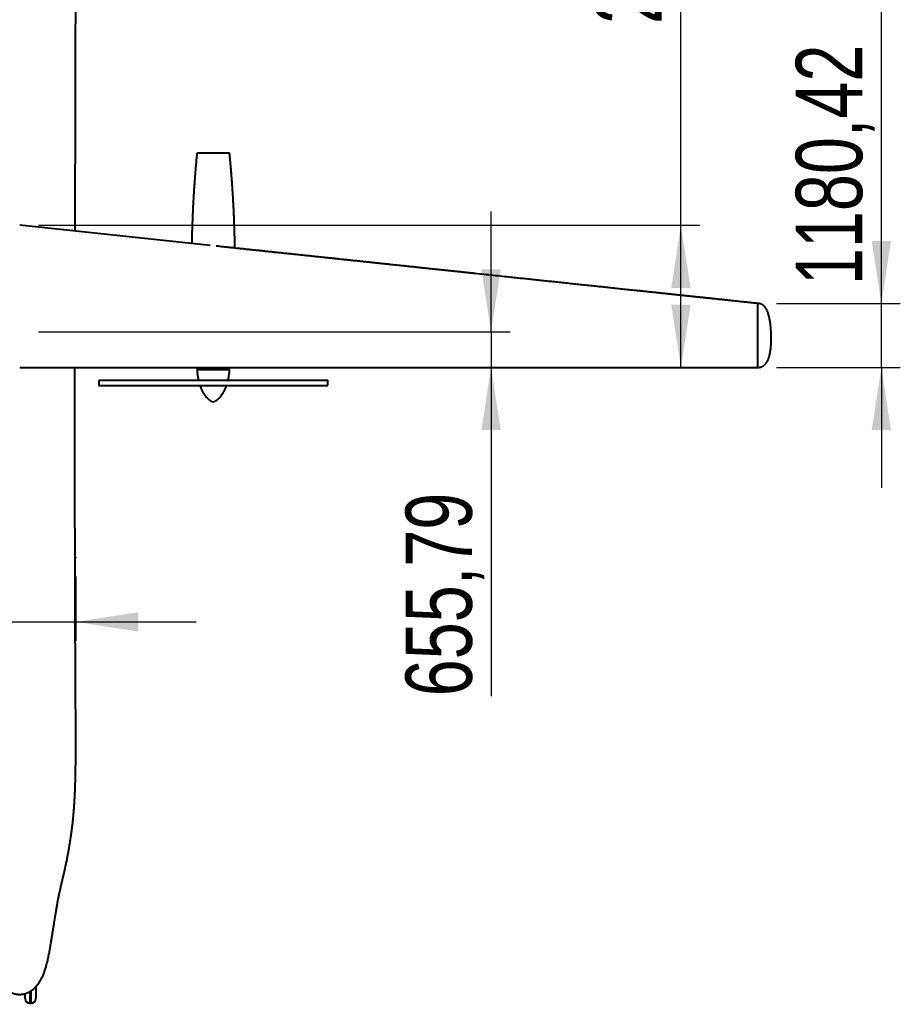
# Model space of a CAD drawing. Header units: millimetres. Extents: x 26 to 221, y 89 to 273.
# Drawn here: x 71.9 to 118.3, y 166.9 to 218.8 of the extents above; entities that cross this region are included whole.
import ezdxf

# ---------------------------------------------------------------- set-up
doc = ezdxf.new("R2010")
doc.units = ezdxf.units.MM
doc.header["$PDSIZE"] = -1
doc.styles.add('SLDTEXTSTYLE0', font='TXT', dxfattribs={"width": 0.75})
doc.dimstyles.new('SLDDIMSTYLE0', dxfattribs={"dimtxt": 3.5, "dimasz": 3.302, "dimexe": 0, "dimexo": 0.0625, "dimgap": 0.875, "dimtad": 1, "dimlfac": 350, "dimrnd": 1e-09, "dimzin": 12, "dimdsep": 46, "dimtxsty": 'SLDTEXTSTYLE0', "dimsah": 1, "dimcen": 0.09, "dimadec": 0, "dimazin": 3, "dimtfac": 1, "dimtmove": 0, "dimatfit": 0, "dimfxl": 1, "dimfrac": 2, "dimtolj": 1, "dimtzin": 12, "dimarcsym": 0})
doc.dimstyles.new('SLDDIMSTYLE1', dxfattribs={"dimtxt": 3.5, "dimasz": 3.302, "dimexe": 0, "dimexo": 0.0625, "dimgap": 0.875, "dimtad": 1, "dimlfac": 350, "dimrnd": 1e-09, "dimzin": 12, "dimdsep": 46, "dimtxsty": 'SLDTEXTSTYLE0', "dimsah": 1, "dimcen": 0.09, "dimadec": 0, "dimazin": 3, "dimtfac": 1, "dimtofl": 0, "dimtmove": 0, "dimatfit": 3, "dimfxl": 1, "dimfrac": 2, "dimtolj": 1, "dimtzin": 12, "dimarcsym": 0})

# ---------------------------------------------------------------- blocks, each defined once
blk = doc.blocks.new('_D_1')
at = {"color": 7, "linetype": 'Continuous', "lineweight": 18, "transparency": 16777216}
for p, q in [((96.746, 202.298), (96.746, 208.648)), ((72.889, 202.298), (97.746, 202.298)), ((96.746, 202.298), (96.746, 200.425)), ((72.889, 200.425), (97.746, 200.425)), ((96.746, 200.425), (96.746, 183.077))]:
    blk.add_line(p, q, dxfattribs=at)
for points in [[(96.746, 202.298), (97.254, 205.6), (96.238, 205.6)], [(96.746, 200.425), (96.238, 197.123), (97.254, 197.123)]]:
    blk.add_solid(points, dxfattribs=at)
at = {"color": 7, "linetype": 'Continuous', "lineweight": 18, "transparency": 16777216, "insert": (92.234, 183.077), "char_height": 3.5, "attachment_point": 1, "rotation": 90, "style": 'SLDTEXTSTYLE0'}
blk.add_mtext('655,79', dxfattribs=at)
blk = doc.blocks.new('_D_2')
at = {"color": 7, "linetype": 'Continuous', "lineweight": 18, "transparency": 16777216}
for p, q in [((68.943, 189.403), (68.943, 186.003)), ((74.843, 189.403), (74.843, 186.003)), ((68.943, 187.003), (47.358, 187.003)), ((68.943, 187.003), (74.843, 187.003)), ((74.843, 187.003), (81.193, 187.003))]:
    blk.add_line(p, q, dxfattribs=at)
for points in [[(68.943, 187.003), (65.641, 187.511), (65.641, 186.495)], [(74.843, 187.003), (78.145, 186.495), (78.145, 187.511)]]:
    blk.add_solid(points, dxfattribs=at)
at = {"color": 7, "linetype": 'Continuous', "lineweight": 18, "transparency": 16777216, "insert": (47.358, 191.514), "char_height": 3.5, "attachment_point": 1, "style": 'SLDTEXTSTYLE0'}
blk.add_mtext('2065,18', dxfattribs=at)
blk = doc.blocks.new('_D_7')
at = {"color": 7, "linetype": 'Continuous', "lineweight": 18, "transparency": 16777216}
for p, q in [((106.756, 207.919), (106.756, 235.347)), ((72.889, 207.919), (107.756, 207.919)), ((106.756, 200.425), (106.756, 207.919)), ((72.889, 200.425), (107.756, 200.425))]:
    blk.add_line(p, q, dxfattribs=at)
for points in [[(106.756, 207.919), (106.248, 204.617), (107.264, 204.617)], [(106.756, 200.425), (107.264, 203.727), (106.248, 203.727)]]:
    blk.add_solid(points, dxfattribs=at)
at = {"color": 7, "linetype": 'Continuous', "lineweight": 18, "transparency": 16777216, "insert": (102.244, 218.538), "char_height": 3.5, "attachment_point": 1, "rotation": 90, "style": 'SLDTEXTSTYLE0'}
blk.add_mtext('2623,16', dxfattribs=at)
blk = doc.blocks.new('_D_8')
at = {"color": 7, "linetype": 'Continuous', "lineweight": 18, "transparency": 16777216}
for p, q in [((117.326, 203.797), (117.326, 221.573)), ((111.803, 203.797), (118.326, 203.797)), ((117.326, 200.425), (117.326, 203.797)), ((111.803, 200.425), (118.326, 200.425)), ((117.326, 200.425), (117.326, 194.075))]:
    blk.add_line(p, q, dxfattribs=at)
for points in [[(117.326, 203.797), (117.834, 207.099), (116.818, 207.099)], [(117.326, 200.425), (116.818, 197.123), (117.834, 197.123)]]:
    blk.add_solid(points, dxfattribs=at)
at = {"color": 7, "linetype": 'Continuous', "lineweight": 18, "transparency": 16777216, "insert": (112.815, 204.763), "char_height": 3.5, "attachment_point": 1, "rotation": 90, "style": 'SLDTEXTSTYLE0'}
blk.add_mtext('1180,42', dxfattribs=at)

msp = doc.modelspace()

# ---------------------------------------------------------------- linework, layer by layer
at = {"color": 7, "linetype": 'Continuous', "lineweight": 25}
for p, q in [((81.239952, 211.748679), (82.954238, 211.748679)), ((81.940791, 206.85454), (71.888933, 207.919313)), ((71.894648, 200.424571), (110.803219, 200.424571)), ((81.229676, 200.424571), (81.240018, 200.320115)), ((76.059952, 199.748679), (76.059952, 199.462965)), ((76.059952, 199.748679), (88.134238, 199.748679)), ((88.134238, 199.462965), (88.134238, 199.748679)), ((76.059952, 199.462965), (88.134238, 199.462965)), ((72.746076, 167.763319), (72.746076, 167.141108)), ((72.174648, 167.141108), (72.174648, 167.397104)), ((72.431791, 166.883966), (72.488933, 166.883966))]:
    msp.add_line(p, q, dxfattribs=at)
at = {"color": 8, "linetype": 'Continuous', "lineweight": 25}
for p, q in [((72.431791, 167.509262), (72.431791, 166.883966)), ((72.488933, 166.883966), (72.488933, 167.54506))]:
    msp.add_line(p, q, dxfattribs=at)
at = {"color": 7, "linetype": 'Continuous', "lineweight": 25}
for centre, start, end in [((72.431791, 167.141108), 180, 270), ((72.488933, 167.141108), 270, 0)]:
    msp.add_arc(centre, 0.257143, start, end, dxfattribs=at)
for points, knots in [([(74.815669, 207.60929), (74.816138, 207.826468), (74.817093, 208.268483), (74.818585, 208.934207), (74.820124, 209.605336), (74.821658, 210.260459), (74.823178, 210.899701), (74.82468, 211.523188), (74.826189, 212.143668), (74.827701, 212.761142), (74.829128, 213.341709), (74.830466, 213.885676), (74.831714, 214.393234), (74.832953, 214.898292), (74.834179, 215.400549), (74.83539, 215.899818), (74.836562, 216.386729), (74.837695, 216.86139), (74.838784, 217.323914), (74.839861, 217.783779), (74.840869, 218.240986), (74.841736, 218.704636), (74.842366, 219.174618), (74.842648, 219.650821), (74.842482, 220.124034), (74.841783, 220.594257), (74.840462, 221.061491), (74.838611, 221.492872), (74.836236, 221.888782), (74.83329, 222.249604), (74.829379, 222.608581), (74.824307, 222.965715), (74.817888, 223.321005), (74.809938, 223.674451), (74.800283, 224.026054), (74.788754, 224.375814), (74.775184, 224.72373), (74.759426, 225.069804), (74.741293, 225.414024), (74.721232, 225.74991), (74.699605, 226.077546), (74.6767, 226.397008), (74.652241, 226.714828), (74.626377, 227.031005), (74.596429, 227.378297), (74.562075, 227.756265), (74.523094, 228.164469), (74.482793, 228.569834), (74.441457, 228.972362), (74.39938, 229.372066), (74.356668, 229.76894), (74.314556, 230.152139), (74.273164, 230.521843), (74.232537, 230.878687), (74.191408, 231.234305), (74.149735, 231.589335), (74.107523, 231.94396), (74.048555, 232.4329), (73.971992, 233.05558), (73.876909, 233.811373), (73.78026, 234.565305), (73.682387, 235.317379), (73.60154, 235.931558), (73.538403, 236.408413), (73.49325, 236.748437), (73.448048, 237.088079), (73.402806, 237.427338), (73.360698, 237.742588), (73.333646, 237.944745), (73.321708, 238.033951)], [0, 0, 0, 0, 0.02129776, 0.043346596, 0.065284893, 0.087112652, 0.107591864, 0.127972807, 0.148255481, 0.168439884, 0.188526018, 0.205189394, 0.221784525, 0.238300224, 0.254718424, 0.271038879, 0.287261589, 0.302467761, 0.317587039, 0.332619423, 0.347564905, 0.362423475, 0.378087588, 0.393653937, 0.40912254, 0.424493433, 0.439766672, 0.454942334, 0.466797714, 0.478593115, 0.490328788, 0.502005088, 0.513622491, 0.525181615, 0.536683227, 0.548128262, 0.559517832, 0.570853236, 0.582135926, 0.593366836, 0.603908802, 0.614405023, 0.624855403, 0.635259718, 0.645617631, 0.659164869, 0.672629955, 0.686011513, 0.699308018, 0.712517954, 0.725640629, 0.738675779, 0.750547549, 0.762347452, 0.774120491, 0.785884736, 0.797640035, 0.809386227, 0.83452517, 0.859619609, 0.884667094, 0.909664997, 0.93461061, 0.945931495, 0.957240744, 0.968538116, 0.979823485, 0.991096762, 1, 1, 1, 1]), ([(81.239952, 211.748679), (81.234786, 211.696666), (81.224494, 211.593051), (81.209649, 211.438196), (81.195284, 211.284305), (81.181304, 211.130018), (81.167575, 210.973835), (81.154275, 210.817617), (81.141399, 210.661342), (81.128953, 210.505134), (81.116713, 210.345985), (81.104705, 210.183908), (81.091114, 209.993077), (81.0764, 209.775471), (81.061046, 209.533056), (81.046894, 209.293663), (81.033908, 209.057292), (81.022049, 208.823941), (81.012106, 208.611288), (81.003741, 208.417701), (80.99666, 208.241314), (80.990041, 208.062566), (80.983898, 207.881222), (80.979095, 207.724669), (80.975403, 207.593502), (80.972634, 207.488316), (80.970041, 207.382311), (80.967625, 207.275488), (80.965397, 207.167847), (80.96339, 207.062013), (80.962232, 206.992057), (80.961672, 206.958256)], [0, 0, 0, 0, 0.032671017, 0.065082234, 0.097234179, 0.129275863, 0.161910644, 0.195228959, 0.227269262, 0.259916911, 0.293171802, 0.327033858, 0.361495672, 0.412746095, 0.463350832, 0.51331158, 0.562629944, 0.611307439, 0.659345491, 0.695684083, 0.732412388, 0.769677096, 0.80747854, 0.845817094, 0.867569097, 0.889490485, 0.911581341, 0.933841753, 0.956271815, 0.978871623, 1, 1, 1, 1]), ([(83.23587, 206.717355), (83.23571, 206.731023), (83.235099, 206.783045), (83.23383, 206.874246), (83.231995, 206.99173), (83.229862, 207.111583), (83.227273, 207.241738), (83.224139, 207.382518), (83.220362, 207.534241), (83.216089, 207.689197), (83.21131, 207.846803), (83.20603, 208.006314), (83.19987, 208.177881), (83.192706, 208.361494), (83.184397, 208.557305), (83.175345, 208.754624), (83.165534, 208.953451), (83.154956, 209.153647), (83.144489, 209.33939), (83.1344, 209.509004), (83.124954, 209.660952), (83.115337, 209.809367), (83.105577, 209.954248), (83.095701, 210.095597), (83.086537, 210.222329), (83.078157, 210.334965), (83.070607, 210.434102), (83.062963, 210.532265), (83.055137, 210.630616), (83.047037, 210.730234), (83.038638, 210.831348), (83.029932, 210.93396), (83.021225, 211.034452), (83.012538, 211.13273), (83.003876, 211.22891), (82.994863, 211.327146), (82.985427, 211.428083), (82.975508, 211.532155), (82.965106, 211.639376), (82.957895, 211.711893), (82.954238, 211.748679)], [0, 0, 0, 0, 0.0081323201, 0.0309515971, 0.0542645515, 0.0780370486, 0.1022692589, 0.1317167869, 0.1618164548, 0.1925686535, 0.2239478711, 0.2556335695, 0.2875304362, 0.3260983326, 0.364971822, 0.4041516641, 0.4436386489, 0.4834335971, 0.5234541176, 0.5543531338, 0.5845556318, 0.6140615126, 0.6428706465, 0.6709828755, 0.6983980156, 0.7185017843, 0.7382132282, 0.7575802476, 0.7771114617, 0.7969437247, 0.8170772681, 0.837512333, 0.8582491707, 0.8771273744, 0.8962493144, 0.9157424797, 0.9358595429, 0.9566078209, 0.977987801, 1, 1, 1, 1]), ([(110.803219, 203.79718), (110.754577, 203.802334), (110.658338, 203.81253), (110.515549, 203.827657), (110.3759, 203.842452), (110.239389, 203.856914), (110.106784, 203.870963), (109.978046, 203.884601), (109.85314, 203.897834), (109.731262, 203.910746), (109.611634, 203.923419), (109.494298, 203.93585), (109.379296, 203.948033), (109.267447, 203.959882), (109.158751, 203.971396), (109.053208, 203.982577), (108.950817, 203.993423), (108.851579, 204.003935), (108.755494, 204.014113), (108.662562, 204.023956), (108.572783, 204.033466), (108.486156, 204.04264), (108.402682, 204.051481), (108.322361, 204.059987), (108.242784, 204.068414), (108.16417, 204.076739), (108.086742, 204.084937), (108.013128, 204.092731), (107.943329, 204.10012), (107.879177, 204.10691), (107.82045, 204.113125), (107.766928, 204.118789), (107.716559, 204.124119), (107.669342, 204.129114), (107.625278, 204.133774), (107.584368, 204.1381), (107.545514, 204.142208), (107.508938, 204.146073), (107.474861, 204.149673), (107.444598, 204.152868), (107.41815, 204.155659), (107.396475, 204.157944), (107.378808, 204.159804), (107.363592, 204.161404), (107.348282, 204.163015), (107.332056, 204.164723), (107.314887, 204.166532), (107.293005, 204.168837), (107.265947, 204.171689), (107.233253, 204.175138), (107.195131, 204.17916), (107.151165, 204.183801), (107.100938, 204.189105), (107.047133, 204.19479), (106.989751, 204.200855), (106.92879, 204.207301), (106.864252, 204.214127), (106.798173, 204.221118), (106.730743, 204.228254), (106.662153, 204.235514), (106.590557, 204.243094), (106.515955, 204.250994), (106.438346, 204.259214), (106.35773, 204.267754), (106.274108, 204.276613), (106.18748, 204.285793), (106.097845, 204.295293), (106.005203, 204.305112), (105.909556, 204.315252), (105.812865, 204.325503), (105.715242, 204.335854), (105.616799, 204.346293), (105.515683, 204.357016), (105.411894, 204.368024), (105.300495, 204.379839), (105.18123, 204.392489), (105.054201, 204.405964), (104.925339, 204.419633), (104.771423, 204.435958), (104.5936, 204.454818), (104.33989, 204.481723), (104.035795, 204.513966), (103.694551, 204.550142), (103.368945, 204.584654), (103.058746, 204.617529), (102.751269, 204.650111), (102.427438, 204.684423), (102.087632, 204.720423), (101.73223, 204.758073), (101.380685, 204.795312), (101.032995, 204.832142), (100.689161, 204.868562), (100.354249, 204.904038), (100.027935, 204.938604), (99.709367, 204.972349), (99.392598, 205.005904), (99.077067, 205.039327), (98.762746, 205.072623), (98.449638, 205.10579), (98.13774, 205.138828), (97.768287, 205.177964), (97.341872, 205.223133), (96.859089, 205.274273), (96.379296, 205.325097), (95.981339, 205.367252), (95.664468, 205.400817), (95.427937, 205.425873), (95.192239, 205.45084), (94.958107, 205.475641), (94.726402, 205.500185), (94.497902, 205.52439), (94.272738, 205.548241), (94.04747, 205.572103), (93.822207, 205.595965), (93.597056, 205.619815), (93.375567, 205.643277), (93.157739, 205.666351), (92.943574, 205.689037), (92.735135, 205.711116), (92.532351, 205.732597), (92.33515, 205.753486), (92.141391, 205.774011), (91.964328, 205.792767), (91.803416, 205.809812), (91.656979, 205.825324), (91.50978, 205.840916), (91.350638, 205.857774), (91.178894, 205.875966), (90.994198, 205.895531), (90.805942, 205.915472), (90.614125, 205.935791), (90.418749, 205.956487), (90.219811, 205.97756), (90.017314, 205.99901), (89.811256, 206.020838), (89.601637, 206.043042), (89.388458, 206.065624), (89.171719, 206.088582), (88.967509, 206.110214), (88.776283, 206.13047), (88.598494, 206.149303), (88.418508, 206.168369), (88.236324, 206.187667), (88.052065, 206.207185), (87.834433, 206.230238), (87.585357, 206.256623), (87.306643, 206.286146), (87.031515, 206.31529), (86.759976, 206.344054), (86.493587, 206.372272), (86.232307, 206.399948), (85.976093, 206.427089), (85.723339, 206.453862), (85.472386, 206.480445), (85.223281, 206.506833), (84.976071, 206.533019), (84.732465, 206.558824), (84.492462, 206.584247), (84.256062, 206.609288), (84.023266, 206.633948), (83.827103, 206.654727), (83.666748, 206.671713), (83.541375, 206.684993), (83.417126, 206.698155), (83.293849, 206.711213), (83.178996, 206.72338), (83.071093, 206.734809), (82.968823, 206.745643), (82.863261, 206.756825), (82.754407, 206.768355), (82.64226, 206.780235), (82.52682, 206.792463), (82.408089, 206.80504), (82.317712, 206.814614), (82.266913, 206.819995), (82.256789, 206.821067)], [0, 0, 0, 0, 0.005111949, 0.010113934, 0.015005956, 0.019788013, 0.024460107, 0.028941735, 0.033317291, 0.037586775, 0.041750187, 0.045889226, 0.04991782, 0.053835967, 0.05764367, 0.061340926, 0.064927736, 0.068404101, 0.07177002, 0.075025492, 0.078170519, 0.081205099, 0.084129234, 0.086942921, 0.089646163, 0.092492163, 0.095204522, 0.097783242, 0.100228321, 0.10253976, 0.104525099, 0.106399992, 0.108164438, 0.109818437, 0.111361989, 0.112795095, 0.114117755, 0.115445114, 0.116638832, 0.117698911, 0.118625348, 0.119418145, 0.119976723, 0.120481805, 0.121017151, 0.121585526, 0.122186929, 0.122821361, 0.123885055, 0.12503031, 0.126257126, 0.127891198, 0.129650611, 0.131535367, 0.133545466, 0.135680907, 0.137941692, 0.140327821, 0.142625216, 0.145027935, 0.147535978, 0.150149344, 0.152868034, 0.155692048, 0.158621386, 0.161656048, 0.164796034, 0.168041344, 0.171391977, 0.174847934, 0.178202876, 0.181651448, 0.185193651, 0.188829483, 0.192558946, 0.196900997, 0.201363426, 0.20590887, 0.210443623, 0.217538979, 0.224596831, 0.237106859, 0.249497299, 0.26045914, 0.271325649, 0.28209683, 0.292772685, 0.305357747, 0.317807715, 0.330122596, 0.34230239, 0.354347102, 0.366256732, 0.377499006, 0.38863997, 0.399735667, 0.410788934, 0.42179977, 0.432768177, 0.443694154, 0.454577701, 0.471594692, 0.488506907, 0.505314346, 0.522017009, 0.53032905, 0.538614896, 0.546874549, 0.555098946, 0.563220331, 0.571224843, 0.579112481, 0.586883245, 0.59489869, 0.602785866, 0.610544772, 0.618175409, 0.625677776, 0.633051873, 0.640080613, 0.646988719, 0.65377619, 0.660443027, 0.665596628, 0.670686743, 0.675832391, 0.681066044, 0.687411328, 0.693881336, 0.700476067, 0.707195522, 0.7140397, 0.721008602, 0.728102227, 0.735320575, 0.742663647, 0.750131442, 0.757723961, 0.765441203, 0.771592247, 0.77782029, 0.784125329, 0.790507367, 0.796966402, 0.803489454, 0.813378694, 0.823142256, 0.832780139, 0.842292344, 0.851678871, 0.860775449, 0.869750798, 0.878604917, 0.887337806, 0.896123951, 0.904783867, 0.913317555, 0.921725015, 0.930006246, 0.938161249, 0.946190023, 0.950621353, 0.955013271, 0.959365777, 0.963678869, 0.967968702, 0.971435948, 0.975018528, 0.978716441, 0.982529687, 0.986458268, 0.990502181, 0.994661428, 0.998936009, 1, 1, 1, 1]), ([(110.803219, 203.797192), (110.803219, 203.797197), (110.803219, 203.797208), (110.803219, 203.797125), (110.803219, 203.79698), (110.803219, 203.796541), (110.803219, 203.794578), (110.803219, 203.789964), (110.803219, 203.782295), (110.803219, 203.77206), (110.803219, 203.75964), (110.803219, 203.745389), (110.803219, 203.729678), (110.803219, 203.709278), (110.803219, 203.684551), (110.803219, 203.656253), (110.803219, 203.628982), (110.803219, 203.603576), (110.803219, 203.577252), (110.803219, 203.550049), (110.803219, 203.521677), (110.803219, 203.494461), (110.803219, 203.467272), (110.803219, 203.439325), (110.803219, 203.410393), (110.803219, 203.355386), (110.803219, 203.275325), (110.803219, 203.170819), (110.803219, 203.066759), (110.803219, 202.971101), (110.803219, 202.883792), (110.803219, 202.805094), (110.803219, 202.726071), (110.803219, 202.646678), (110.803219, 202.566932), (110.803219, 202.488326), (110.803219, 202.410847), (110.803219, 202.334632), (110.803219, 202.258288), (110.803219, 202.181879), (110.803219, 202.089541), (110.803219, 201.981265), (110.803219, 201.857112), (110.803219, 201.733042), (110.803219, 201.609136), (110.803219, 201.485464), (110.803219, 201.362107), (110.803219, 201.253373), (110.803219, 201.159208), (110.803219, 201.079477), (110.803219, 201.000082), (110.803219, 200.921125), (110.803219, 200.84274), (110.803219, 200.773893), (110.803219, 200.714453), (110.803219, 200.664215), (110.803219, 200.614579), (110.803219, 200.572567), (110.803219, 200.538021), (110.803219, 200.510616), (110.803219, 200.489229), (110.803219, 200.473829), (110.803219, 200.463997), (110.803219, 200.454575), (110.803219, 200.445725), (110.803219, 200.437418), (110.803219, 200.430441), (110.803219, 200.426175), (110.803219, 200.42421), (110.803219, 200.424691), (110.803219, 200.424749)], [0, 0, 0, 0, 0.000058616, 0.000123118, 0.000198571, 0.000288006, 0.000673702, 0.002175491, 0.004502224, 0.007560176, 0.011247624, 0.015460623, 0.02009439, 0.025043766, 0.033356315, 0.041775533, 0.049870195, 0.057325436, 0.064186643, 0.07318561, 0.08153979, 0.089579399, 0.097632533, 0.105982797, 0.114645251, 0.123533166, 0.155165269, 0.186126584, 0.216977535, 0.247996792, 0.271139152, 0.294259083, 0.317383259, 0.34051592, 0.363652645, 0.38678442, 0.408589399, 0.430399489, 0.452212683, 0.474021404, 0.495828154, 0.53123012, 0.566632901, 0.602034719, 0.63743698, 0.672839196, 0.708241586, 0.743643917, 0.76677412, 0.789904542, 0.813035264, 0.836166682, 0.85930134, 0.882433398, 0.897698973, 0.912965412, 0.928233908, 0.943498554, 0.952454882, 0.961416226, 0.970388179, 0.973910156, 0.977428209, 0.980946682, 0.984466852, 0.987985063, 0.991520614, 0.995474236, 0.999459863, 1, 1, 1, 1]), ([(111.517505, 201.928679), (111.517497, 201.937776), (111.517482, 201.956712), (111.517352, 201.985438), (111.517134, 202.014563), (111.516833, 202.042735), (111.516478, 202.068463), (111.516111, 202.090532), (111.51574, 202.110174), (111.515328, 202.129688), (111.514817, 202.151324), (111.514187, 202.175175), (111.51343, 202.200763), (111.512182, 202.238575), (111.510259, 202.288135), (111.507359, 202.349352), (111.503856, 202.411239), (111.499627, 202.474776), (111.494521, 202.540581), (111.488348, 202.60911), (111.480997, 202.67972), (111.472326, 202.752037), (111.462183, 202.825667), (111.450416, 202.900165), (111.437387, 202.972186), (111.4232, 203.041176), (111.408015, 203.106679), (111.391174, 203.171111), (111.372566, 203.23419), (111.353507, 203.291348), (111.334368, 203.342637), (111.315567, 203.388208), (111.295415, 203.432274), (111.273926, 203.474533), (111.25028, 203.516214), (111.224467, 203.556601), (111.196399, 203.595138), (111.167261, 203.630082), (111.137083, 203.661504), (111.111695, 203.684269), (111.09204, 203.699995), (111.078197, 203.710336), (111.063036, 203.720846), (111.045753, 203.731826), (111.025918, 203.743171), (111.003391, 203.754527), (110.978013, 203.765496), (110.949614, 203.775643), (110.920952, 203.78366), (110.892479, 203.789673), (110.864595, 203.793856), (110.83462, 203.796658), (110.813916, 203.797007), (110.803219, 203.797188)], [0, 0, 0, 0, 0.0125178052, 0.0260571216, 0.0395301992, 0.0525973649, 0.0648270508, 0.0749375266, 0.0829702765, 0.091861558, 0.1017960124, 0.1127524168, 0.1246934025, 0.1370220821, 0.1648143537, 0.1929424918, 0.2213550779, 0.2501115159, 0.2805676833, 0.3121780685, 0.3447925802, 0.3782544149, 0.4124008409, 0.4470641914, 0.4820316345, 0.513106571, 0.5439753515, 0.5745469619, 0.6047342604, 0.6344558281, 0.6574342525, 0.6800488112, 0.7022738318, 0.7240902204, 0.745260602, 0.7681856501, 0.7900004769, 0.8108123058, 0.8307348728, 0.8498879961, 0.8576726157, 0.8653592298, 0.8736534894, 0.8830439477, 0.8935176011, 0.9050736869, 0.9177288785, 0.9315228957, 0.9465242121, 0.9586290664, 0.9715274684, 0.9852898082, 1, 1, 1, 1]), ([(110.803219, 200.424571), (110.815538, 200.424764), (110.839325, 200.425136), (110.873696, 200.42813), (110.905527, 200.432598), (110.934945, 200.43843), (110.96207, 200.445335), (110.988499, 200.453543), (111.014025, 200.463009), (111.038432, 200.473629), (111.060182, 200.484439), (111.079457, 200.495156), (111.100799, 200.508208), (111.124964, 200.524765), (111.152404, 200.546289), (111.17976, 200.570776), (111.206923, 200.598454), (111.233779, 200.629565), (111.259774, 200.663779), (111.284246, 200.700272), (111.30656, 200.737707), (111.326561, 200.775154), (111.344315, 200.81195), (111.360011, 200.847699), (111.373825, 200.882034), (111.386276, 200.915589), (111.397368, 200.947903), (111.407146, 200.97858), (111.415747, 201.007416), (111.42373, 201.035963), (111.432072, 201.067844), (111.44079, 201.103826), (111.449762, 201.144272), (111.458484, 201.187492), (111.466892, 201.23362), (111.474917, 201.282793), (111.481831, 201.330613), (111.487581, 201.375262), (111.492165, 201.414787), (111.49603, 201.451709), (111.499262, 201.485817), (111.50194, 201.51694), (111.503935, 201.542345), (111.505414, 201.56261), (111.506562, 201.579231), (111.507693, 201.596566), (111.508863, 201.615729), (111.510209, 201.639541), (111.511684, 201.668567), (111.513158, 201.702162), (111.514321, 201.733694), (111.515186, 201.761513), (111.515813, 201.785158), (111.516315, 201.807677), (111.516702, 201.828816), (111.517018, 201.850133), (111.517273, 201.873146), (111.517465, 201.899712), (111.517491, 201.918627), (111.517505, 201.928679)], [0, 0, 0, 0, 0.020006401, 0.038631794, 0.055994397, 0.0721957, 0.087320892, 0.101439633, 0.117129748, 0.131520282, 0.14465856, 0.156572494, 0.167337051, 0.185291009, 0.204125655, 0.223949912, 0.244887283, 0.267075032, 0.290663027, 0.314639777, 0.338407557, 0.361427289, 0.383589198, 0.404775607, 0.424865981, 0.443740836, 0.462961607, 0.480427642, 0.496120509, 0.511952889, 0.528673527, 0.549739559, 0.57217411, 0.596045881, 0.621427924, 0.648397574, 0.677036355, 0.699962255, 0.721568334, 0.741714349, 0.760306709, 0.777259512, 0.792494865, 0.801732999, 0.810291058, 0.819579171, 0.829973552, 0.841498778, 0.858347011, 0.877215115, 0.896157755, 0.909630082, 0.922450205, 0.934598948, 0.946239405, 0.956807262, 0.969269351, 0.983667223, 1, 1, 1, 1]), ([(68.973786, 200.424571), (68.97391, 200.293725), (68.974249, 199.937262), (68.974683, 199.354179), (68.975093, 198.67432), (68.975379, 197.991454), (68.97554, 197.305581), (68.975566, 196.6167), (68.975452, 195.924812), (68.97519, 195.23408), (68.974776, 194.544539), (68.974206, 193.856225), (68.973469, 193.165011), (68.972553, 192.466662), (68.971445, 191.761144), (68.970132, 191.04842), (68.968614, 190.33269), (68.96688, 189.613952), (68.965149, 188.975725), (68.963494, 188.41858), (68.961982, 187.943091), (68.960366, 187.466313), (68.958642, 186.988657), (68.956813, 186.51118), (68.954754, 186.003398), (68.952442, 185.466243), (68.949846, 184.900002), (68.947104, 184.336499), (68.944214, 183.775735), (68.941199, 183.221007), (68.938038, 182.672283), (68.934824, 182.129533), (68.932096, 181.589423), (68.930521, 181.107621), (68.930104, 180.683666), (68.930583, 180.317092), (68.931727, 180.032215), (68.932971, 179.828829), (68.933847, 179.707312), (68.93487, 179.587639), (68.936039, 179.470423), (68.937357, 179.35567), (68.938832, 179.243331), (68.940555, 179.127451), (68.942568, 179.008253), (68.944921, 178.88595), (68.947514, 178.766652), (68.95034, 178.650283), (68.953393, 178.53677), (68.956857, 178.419702), (68.960778, 178.299345), (68.965212, 178.175947), (68.969931, 178.056076), (68.974956, 177.93894), (68.980286, 177.824462), (68.98592, 177.712564), (68.991815, 177.603841), (68.997964, 177.498176), (69.004322, 177.396036), (69.010874, 177.297274), (69.017606, 177.201745), (69.024551, 177.10872), (69.032137, 177.012563), (69.040419, 176.913467), (69.049457, 176.811604), (69.05875, 176.712633), (69.068287, 176.616381), (69.078054, 176.522674), (69.088728, 176.42504), (69.100379, 176.323628), (69.113075, 176.21855), (69.126035, 176.116137), (69.139236, 176.016099), (69.152659, 175.918148), (69.166283, 175.822003), (69.180088, 175.727384), (69.196674, 175.616501), (69.216205, 175.489365), (69.238702, 175.345999), (69.261296, 175.20417), (69.282549, 175.07352), (69.302359, 174.954469), (69.320643, 174.847298), (69.338964, 174.743079), (69.357364, 174.642056), (69.375692, 174.544773), (69.393931, 174.450986), (69.412073, 174.360421), (69.430228, 174.272258), (69.448031, 174.187985), (69.465763, 174.105927), (69.483739, 174.024418), (69.502681, 173.940151), (69.522612, 173.853012), (69.543537, 173.762896), (69.565461, 173.669632), (69.586539, 173.580767), (69.606603, 173.496544), (69.625522, 173.417221), (69.645036, 173.335267), (69.663635, 173.256782), (69.681247, 173.181928), (69.697817, 173.110905), (69.714751, 173.037545), (69.731131, 172.965663), (69.746934, 172.895332), (69.762146, 172.826637), (69.777616, 172.755635), (69.793341, 172.682154), (69.809321, 172.606006), (69.825227, 172.528581), (69.841058, 172.449798), (69.856812, 172.369574), (69.872776, 172.286267), (69.888944, 172.199795), (69.905328, 172.110161), (69.921924, 172.017418), (69.93873, 171.921631), (69.955745, 171.822876), (69.972963, 171.721237), (69.990276, 171.617457), (70.00768, 171.511674), (70.025171, 171.404034), (70.042821, 171.294212), (70.065631, 171.150898), (70.093451, 170.974105), (70.126339, 170.764038), (70.159542, 170.552837), (70.190806, 170.356638), (70.220149, 170.176242), (70.247471, 170.012244), (70.2753, 169.85013), (70.301861, 169.70089), (70.327049, 169.564638), (70.350795, 169.441382), (70.375228, 169.320711), (70.400493, 169.202827), (70.426568, 169.088504), (70.453571, 168.977774), (70.481612, 168.870665), (70.511, 168.766556), (70.540498, 168.670035), (70.569953, 168.580861), (70.599196, 168.498662), (70.63003, 168.418408), (70.662749, 168.339803), (70.697647, 168.262693), (70.733161, 168.190792), (70.769059, 168.124039), (70.805053, 168.062326), (70.84305, 168.002216), (70.883045, 167.943836), (70.925026, 167.887314), (70.968977, 167.832783), (71.014572, 167.780728), (71.061736, 167.731239), (71.110393, 167.684402), (71.160826, 167.640019), (71.209447, 167.601074), (71.256188, 167.566837), (71.301086, 167.536624), (71.348272, 167.507687), (71.396214, 167.481154), (71.444719, 167.457093), (71.493602, 167.435534), (71.544368, 167.415958), (71.596993, 167.398613), (71.645501, 167.385378), (71.688422, 167.375745), (71.72436, 167.369053), (71.758114, 167.363977), (71.785107, 167.360819), (71.805832, 167.358894), (71.820825, 167.357736), (71.835558, 167.35682), (71.851229, 167.356078), (71.869072, 167.355533), (71.889376, 167.355315), (71.909976, 167.35555), (71.928792, 167.35616), (71.945379, 167.356988), (71.96435, 167.358236), (71.987338, 167.360235), (72.016846, 167.363606), (72.050252, 167.368493), (72.087734, 167.375374), (72.131747, 167.38521), (72.180826, 167.398599), (72.233445, 167.415939), (72.284206, 167.435509), (72.333084, 167.457064), (72.381889, 167.481269), (72.430397, 167.508137), (72.478373, 167.537633), (72.523983, 167.568445), (72.567535, 167.600506), (72.613796, 167.637394), (72.6627, 167.679957), (72.713803, 167.728837), (72.762491, 167.779815), (72.80879, 167.832665), (72.852739, 167.887183), (72.894719, 167.943691), (72.934713, 168.002059), (72.97271, 168.062155), (73.008704, 168.123855), (73.045884, 168.192974), (73.08367, 168.269803), (73.121549, 168.354534), (73.156882, 168.441093), (73.190065, 168.529746), (73.221448, 168.620859), (73.251303, 168.714754), (73.280748, 168.814745), (73.309712, 168.920991), (73.33817, 169.033629), (73.365407, 169.149386), (73.391576, 169.268189), (73.416826, 169.389946), (73.441292, 169.514487), (73.465139, 169.641542), (73.488521, 169.770781), (73.511496, 169.901871), (73.536462, 170.048337), (73.563278, 170.210044), (73.591872, 170.386716), (73.619644, 170.561345), (73.646696, 170.733273), (73.673109, 170.901887), (73.699376, 171.069305), (73.723716, 171.223276), (73.746103, 171.363211), (73.766409, 171.48861), (73.786472, 171.610775), (73.805601, 171.725428), (73.823795, 171.832672), (73.84105, 171.932639), (73.858091, 172.029536), (73.874914, 172.123285), (73.891518, 172.21382), (73.9079, 172.301089), (73.924073, 172.385103), (73.940733, 172.46954), (73.957872, 172.554305), (73.975491, 172.639344), (73.992808, 172.721072), (74.009821, 172.799739), (74.026433, 172.875149), (74.042643, 172.947546), (74.058452, 173.017155), (74.073962, 173.084608), (74.091244, 173.158988), (74.110231, 173.239865), (74.130836, 173.326875), (74.150821, 173.410829), (74.170185, 173.492018), (74.190569, 173.577572), (74.211847, 173.667267), (74.233861, 173.760892), (74.254871, 173.851344), (74.274879, 173.938799), (74.293894, 174.023362), (74.311934, 174.105148), (74.330206, 174.189688), (74.349012, 174.278785), (74.368616, 174.374273), (74.388204, 174.472604), (74.40777, 174.574066), (74.427311, 174.678952), (74.446402, 174.785279), (74.465053, 174.892828), (74.48332, 175.001115), (74.501551, 175.111683), (74.519732, 175.224021), (74.53782, 175.337614), (74.555825, 175.45211), (74.573707, 175.56751), (74.591385, 175.684166), (74.608822, 175.802604), (74.624718, 175.914486), (74.639136, 176.019873), (74.652166, 176.11874), (74.66496, 176.21993), (74.677496, 176.323724), (74.688891, 176.422884), (74.699226, 176.517247), (74.708577, 176.606607), (74.717718, 176.698275), (74.726639, 176.792403), (74.735275, 176.888542), (74.743623, 176.98681), (74.751679, 177.087322), (74.75948, 177.190795), (74.767016, 177.29738), (74.774277, 177.407228), (74.781251, 177.520491), (74.787927, 177.637324), (74.79382, 177.748891), (74.799018, 177.854821), (74.803596, 177.954719), (74.807965, 178.05717), (74.812147, 178.162912), (74.81613, 178.272059), (74.819902, 178.384727), (74.823435, 178.500371), (74.826723, 178.619077), (74.829741, 178.740177), (74.832488, 178.863716), (74.834965, 178.989742), (74.837187, 179.119053), (74.839181, 179.25267), (74.840947, 179.390728), (74.842492, 179.533362), (74.843812, 179.679717), (74.844908, 179.82894), (74.845812, 179.979845), (74.846523, 180.131269), (74.847438, 180.393593), (74.847848, 180.767475), (74.846975, 181.253564), (74.845052, 181.741824), (74.842444, 182.232256), (74.839213, 182.776055), (74.835811, 183.373743), (74.832334, 184.025835), (74.829315, 184.629579), (74.826703, 185.184454), (74.824449, 185.689944), (74.82231, 186.197607), (74.820287, 186.707252), (74.818186, 187.270333), (74.816059, 187.885282), (74.813955, 188.550726), (74.812006, 189.229335), (74.810221, 189.920984), (74.808608, 190.62555), (74.807199, 191.327216), (74.805985, 192.025982), (74.804939, 192.735816), (74.804063, 193.456598), (74.803363, 194.188207), (74.802845, 194.916554), (74.802502, 195.641638), (74.802324, 196.363461), (74.802302, 197.068426), (74.802419, 197.756655), (74.802657, 198.428267), (74.803015, 199.09698), (74.803476, 199.762092), (74.803871, 200.2043), (74.804068, 200.424571)], [0, 0, 0, 0, 0.0057618603, 0.0156970298, 0.0256763379, 0.035699785, 0.0457673717, 0.0558790987, 0.0660349668, 0.0762349768, 0.0862958116, 0.0963992281, 0.1065452276, 0.1167338116, 0.1271513971, 0.1376131332, 0.1481190219, 0.1586690656, 0.1692632666, 0.176223869, 0.1832034042, 0.1902018731, 0.1972192766, 0.204237478, 0.2112281115, 0.219580038, 0.2278917837, 0.23616335, 0.2443947383, 0.2525859502, 0.260591785, 0.2685588422, 0.2764870487, 0.2843763636, 0.2897753929, 0.2951561153, 0.3005186046, 0.3023202566, 0.3041126728, 0.30586993, 0.3075903316, 0.3092746056, 0.3109234757, 0.3125376616, 0.3143779955, 0.3161732236, 0.317924467, 0.3196328382, 0.3212994424, 0.3229253773, 0.3247909292, 0.3266032772, 0.3283641799, 0.3300753817, 0.3317684202, 0.3334135399, 0.3350125373, 0.336567194, 0.3380792763, 0.3395246107, 0.3409322112, 0.3423037074, 0.3436407147, 0.3451896383, 0.3466946224, 0.3481583084, 0.3495833063, 0.3509721942, 0.3523275174, 0.3539325263, 0.3554961389, 0.3570227166, 0.3585165439, 0.3599818275, 0.3614226951, 0.362843196, 0.3642473007, 0.3664299548, 0.3685962539, 0.3707491445, 0.3728742454, 0.3745438559, 0.3761779063, 0.3777687297, 0.3793108039, 0.3808060965, 0.3822326737, 0.3836210161, 0.3849744363, 0.38629618, 0.3875103702, 0.3887660743, 0.3900664095, 0.3914118995, 0.3928039228, 0.3942448303, 0.395738069, 0.3969264172, 0.3981512164, 0.3994156667, 0.4007235302, 0.401784416, 0.4028771852, 0.4040044987, 0.4051692949, 0.4061893979, 0.4072409523, 0.4083262705, 0.4094478382, 0.4106083215, 0.4118105739, 0.4129851199, 0.4142022254, 0.4154647208, 0.4167739768, 0.4181295049, 0.4195305792, 0.4209763278, 0.4224657279, 0.4239976011, 0.4255706087, 0.4271541117, 0.4287742583, 0.4304293014, 0.4321100529, 0.4352403935, 0.4384050774, 0.4415884402, 0.4447744272, 0.4472688578, 0.4497466582, 0.4521995878, 0.454619295, 0.4565254684, 0.4584006167, 0.4602404328, 0.4620422651, 0.4638053602, 0.4654987182, 0.4671537378, 0.4687701315, 0.4703477842, 0.4716750017, 0.4729737898, 0.4742492421, 0.4755150106, 0.4767714502, 0.4780183783, 0.4790798161, 0.4801348083, 0.4811834018, 0.4822255812, 0.4832613662, 0.4842908143, 0.4853140243, 0.4863108605, 0.4873020298, 0.4882877731, 0.4892683958, 0.4900441609, 0.4908384865, 0.4916509766, 0.4924812077, 0.4932511322, 0.4940353999, 0.4948340655, 0.4956473516, 0.4964756784, 0.497048294, 0.4975848915, 0.4980857916, 0.4985516154, 0.4987817959, 0.4990025462, 0.4992139159, 0.4994319286, 0.4996934753, 0.5000000368, 0.5003260709, 0.500600672, 0.5008291, 0.5010574549, 0.5014380013, 0.5018453133, 0.5023655587, 0.5029248994, 0.5035237645, 0.5043519816, 0.505165162, 0.5059637258, 0.5067478958, 0.507517727, 0.508362788, 0.5091894562, 0.5099972813, 0.5107860683, 0.511570298, 0.5126021551, 0.5136399363, 0.5146839235, 0.5157069694, 0.5167362514, 0.5177718682, 0.5188138774, 0.5198622988, 0.5209171171, 0.5219783784, 0.5233450703, 0.5247231761, 0.5261123838, 0.5275165251, 0.5289528703, 0.5304234881, 0.5319285581, 0.5336239107, 0.5353607205, 0.5371385861, 0.5389569633, 0.5408151969, 0.5427116593, 0.5446421749, 0.5466021266, 0.5485869188, 0.5505919944, 0.5532408384, 0.5559067318, 0.5585798346, 0.5611292764, 0.5636682284, 0.5661885995, 0.5686824639, 0.5706146343, 0.572502796, 0.574342307, 0.576130673, 0.5776824032, 0.5791902094, 0.5806528752, 0.582069349, 0.5834387389, 0.5847603076, 0.5860337016, 0.5872608276, 0.588607523, 0.5899020628, 0.591148315, 0.5923498754, 0.5935100786, 0.5946122936, 0.595680289, 0.5967165498, 0.5977233577, 0.5991146631, 0.6004555323, 0.6017506925, 0.603004207, 0.6042195241, 0.6057187454, 0.6071652149, 0.6085624386, 0.60991281, 0.6112177364, 0.6124777577, 0.6136958564, 0.6151241056, 0.6165895608, 0.6180963173, 0.6196485611, 0.6212505698, 0.6229065893, 0.624516608, 0.6261665794, 0.6278487752, 0.6295553272, 0.6312782353, 0.6330097074, 0.6347494325, 0.6365045625, 0.6382827385, 0.6400917941, 0.6415400844, 0.643016371, 0.6445247085, 0.6460692256, 0.6476541241, 0.6489482577, 0.6502729122, 0.651630307, 0.6530226887, 0.6544523307, 0.6558949368, 0.6573779056, 0.6589034636, 0.6604738604, 0.6620913687, 0.6637582838, 0.6654769234, 0.6672496273, 0.6686819323, 0.6701502266, 0.6716556735, 0.6731994448, 0.6748118804, 0.6764665246, 0.6781646406, 0.6799075008, 0.6816963865, 0.683499376, 0.6853492373, 0.6872472106, 0.689194546, 0.6912338129, 0.6933271343, 0.6954758665, 0.6976789522, 0.6998985522, 0.7021212725, 0.7043471215, 0.711450254, 0.7185852944, 0.7257523176, 0.7329513292, 0.7401822888, 0.7496996276, 0.7592716335, 0.7688983088, 0.7762864033, 0.7837063802, 0.7911582403, 0.7986419848, 0.8061491925, 0.8159540968, 0.8257219017, 0.8354526095, 0.8458372042, 0.856179218, 0.8664786532, 0.876735512, 0.8869497961, 0.8977366065, 0.908475529, 0.9191665653, 0.929809717, 0.9404049851, 0.9509523709, 0.9608531934, 0.970711451, 0.9805271443, 0.9903002737, 1, 1, 1, 1]), ([(81.2296, 200.424571), (81.22962, 200.42436), (81.229862, 200.421906), (81.230094, 200.419551), (81.230341, 200.417053), (81.230348, 200.416983), (81.230352, 200.416951)], [0, 0, 0, 0, 0.030245912, 0.351498823, 0.69878873, 1, 1, 1, 1]), ([(81.239952, 200.320108), (81.240327, 200.320108), (81.241076, 200.320107), (81.247085, 200.320103), (81.256626, 200.320093), (81.270131, 200.320091), (81.287421, 200.320105), (81.30838, 200.32012), (81.332863, 200.320129), (81.360785, 200.320116), (81.392136, 200.320096), (81.426739, 200.320092), (81.4644, 200.320095), (81.504865, 200.320104), (81.547964, 200.32012), (81.593621, 200.320124), (81.641634, 200.32011), (81.691751, 200.320095), (81.743636, 200.320085), (81.797054, 200.320099), (81.851869, 200.320122), (81.907878, 200.320128), (81.964801, 200.320127), (82.022257, 200.320117), (82.07997, 200.320097), (82.137764, 200.320087), (82.195455, 200.320098), (82.252766, 200.320114), (82.309314, 200.320126), (82.364818, 200.320117), (82.419074, 200.320099), (82.471942, 200.320095), (82.523181, 200.320097), (82.572446, 200.320104), (82.619481, 200.32012), (82.664083, 200.320124), (82.706169, 200.32011), (82.745558, 200.320094), (82.781986, 200.320084), (82.81525, 200.320097), (82.845169, 200.320121), (82.871728, 200.32013), (82.894825, 200.320131), (82.914312, 200.320123), (82.929498, 200.3201), (82.940745, 200.320088), (82.948461, 200.320098), (82.953327, 200.320112), (82.953934, 200.320109), (82.954238, 200.320108)], [0, 0, 0, 0, 0.021357408, 0.042738944, 0.064096352, 0.0855246949, 0.1070262441, 0.1285526327, 0.1500541809, 0.1714825231, 0.1929108324, 0.2144123471, 0.2359387014, 0.2574402166, 0.2788685264, 0.3002968443, 0.3217983683, 0.3433247318, 0.3648262551, 0.3862545724, 0.4076828738, 0.4291843806, 0.4507107269, 0.4722122341, 0.4936405358, 0.5150688376, 0.5365703453, 0.5580966929, 0.5795982007, 0.6010265025, 0.6224548011, 0.6439563049, 0.6654826481, 0.6869841522, 0.708412451, 0.7298407779, 0.751342311, 0.7728686837, 0.7943702161, 0.8157985424, 0.8372268412, 0.8587283453, 0.8802546888, 0.9017561929, 0.9231844915, 0.9423708691, 0.9615922451, 0.9808136217, 1, 1, 1, 1]), ([(81.239985, 200.320108), (81.239991, 200.315815), (81.240007, 200.303526), (81.240565, 200.282171), (81.241659, 200.255034), (81.243366, 200.22486), (81.245706, 200.191825), (81.248735, 200.156105), (81.252637, 200.116479), (81.257548, 200.072981), (81.263609, 200.025667), (81.27075, 199.976001), (81.279021, 199.924214), (81.289459, 199.865353), (81.300877, 199.806549), (81.310057, 199.765866), (81.313935, 199.748679)], [0, 0, 0, 0, 0.022315231, 0.063870791, 0.111021294, 0.163477368, 0.220950313, 0.283152688, 0.349798744, 0.427903195, 0.510666968, 0.597719765, 0.68869583, 0.783234556, 0.908427396, 1, 1, 1, 1]), ([(82.880378, 199.748679), (82.880832, 199.750585), (82.886881, 199.775999), (82.896761, 199.824424), (82.908982, 199.888311), (82.918625, 199.945295), (82.926315, 199.995366), (82.93292, 200.043309), (82.938329, 200.087407), (82.942693, 200.127629), (82.946157, 200.163967), (82.948946, 200.197936), (82.951101, 200.229378), (82.952673, 200.258134), (82.95368, 200.284048), (82.954189, 200.304391), (82.954202, 200.316077), (82.954207, 200.320108)], [0, 0, 0, 0, 0.010182993, 0.135784678, 0.256825959, 0.348286165, 0.4361705, 0.520135326, 0.599832438, 0.667097429, 0.730426343, 0.789564084, 0.84425385, 0.894237432, 0.93925559, 0.979048573, 1, 1, 1, 1]), ([(82.954237, 200.320108), (82.954878, 200.326525), (82.956228, 200.340041), (82.958345, 200.361345), (82.960514, 200.383262), (82.962574, 200.404141), (82.963944, 200.418083), (82.964581, 200.424571)], [0, 0, 0, 0, 0.200760012, 0.422874979, 0.637005341, 0.831071233, 1, 1, 1, 1]), ([(81.394234, 199.462965), (81.398757, 199.449506), (81.411994, 199.410105), (81.434687, 199.351173), (81.461791, 199.28605), (81.488624, 199.227075), (81.517402, 199.169001), (81.548219, 199.112073), (81.580938, 199.05685), (81.615582, 199.003537), (81.652165, 198.952322), (81.690961, 198.903106), (81.729309, 198.859228), (81.766734, 198.820402), (81.802795, 198.786256), (81.840414, 198.753907), (81.879622, 198.723468), (81.920209, 198.695228), (81.962164, 198.669242), (82.00551, 198.645637), (82.050438, 198.624125), (82.081484, 198.611946), (82.097095, 198.605822)], [0, 0, 0, 0, 0.037167961, 0.108805674, 0.165250284, 0.221812749, 0.278388867, 0.334888316, 0.391236639, 0.446377186, 0.501283488, 0.555943071, 0.61036766, 0.653765101, 0.697069671, 0.740327412, 0.783597867, 0.826954589, 0.869706181, 0.912722368, 0.956112891, 1, 1, 1, 1]), ([(82.097095, 198.605822), (82.11318, 198.612142), (82.145166, 198.624708), (82.191401, 198.647001), (82.235957, 198.67151), (82.278769, 198.698375), (82.319897, 198.727405), (82.359365, 198.7585), (82.397209, 198.791535), (82.436579, 198.829391), (82.477006, 198.8725), (82.517973, 198.921199), (82.556606, 198.972115), (82.59297, 199.025012), (82.62846, 199.081781), (82.662832, 199.142383), (82.695857, 199.206706), (82.726416, 199.272256), (82.754531, 199.338732), (82.779211, 199.402283), (82.793597, 199.443954), (82.800161, 199.462965)], [0, 0, 0, 0, 0.045227771, 0.089932061, 0.134246145, 0.178289125, 0.222165314, 0.265963969, 0.309759355, 0.353611088, 0.408885105, 0.464380217, 0.520126519, 0.576126311, 0.632356992, 0.69533056, 0.758445006, 0.821583443, 0.884606407, 0.947355018, 1, 1, 1, 1])]:
    msp.add_open_spline(points, degree=3, knots=knots, dxfattribs=at)
at = {"color": 7, "linetype": 'Continuous', "lineweight": 0}
msp.add_point((74.843483, 190.403403), dxfattribs=at)

# ---------------------------------------------------------------- dimensions: what is measured, and where the dimension line sits
at = {"color": 7, "linetype": 'Continuous', "lineweight": 18}
for base, p1, p2, angle, dimstyle, picture, middle in [((106.755833, 207.919314), (71.888933, 200.424571), (71.888933, 207.919314), 90, 'SLDDIMSTYLE1', '_D_7', (106.755833, 226.942608)), ((117.326433, 203.797202), (110.803219, 200.424571), (110.803219, 203.797202), 270.0000003, 'SLDDIMSTYLE0', '_D_8', (117.326433, 213.167829)), ((96.746176, 200.424571), (71.888933, 202.298257), (71.888933, 200.424571), 270.0000006, 'SLDDIMSTYLE0', '_D_1', (96.746176, 190.1892))]:
    dim = msp.add_linear_dim(base=base, p1=p1, p2=p2, angle=angle, dimstyle=dimstyle, dxfattribs=at)
    dim.commit()
    dim.dimension.update_dxf_attribs({"geometry": picture, "text_midpoint": middle, "dimtype": 160})
dim = msp.add_linear_dim(base=(74.843483, 187.002595), p1=(68.942955, 190.403403), p2=(74.843483, 190.403403), dimstyle='SLDDIMSTYLE0', dxfattribs=at)
dim.commit()
dim.dimension.update_dxf_attribs({"geometry": '_D_2', "text_midpoint": (55.763185, 187.002595), "dimtype": 160})

doc.saveas('drawing.dxf')
